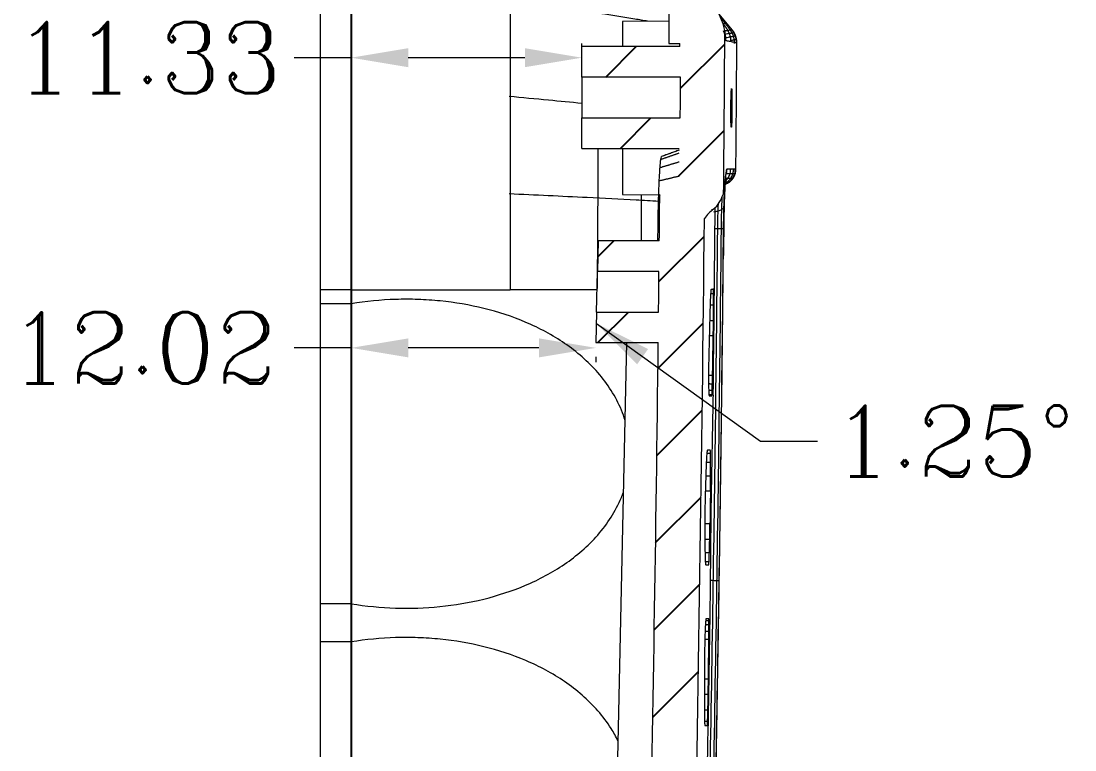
# Model space of a CAD drawing. Header units: millimetres. Extents: x -2408 to -1447, y -915 to -594.
# Drawn here: x -1544 to -1492.3, y -802.2 to -766.4 of the extents above; entities that cross this region are included whole.
import ezdxf

# ---------------------------------------------------------------- set-up
doc = ezdxf.new("R2010")
doc.units = ezdxf.units.MM
doc.layers.get('0').update_dxf_attribs({"linetype": 'CONTINUOUS'})
doc.layers.get('Defpoints').update_dxf_attribs({"linetype": 'CONTINUOUS'})
doc.layers.add('5', color=7, linetype='CONTINUOUS', true_color=0xffffff)
doc.layers.add('dim', color=82, linetype='CONTINUOUS', lineweight=9)
doc.styles.add('ROMANC', font='romanc.shx', dxfattribs={"bigfont": 'gbcbig.shx'})
doc.dimstyles.new('YanXiu', dxfattribs={"dimtxt": 2.5, "dimasz": 2.2, "dimexe": 0.66, "dimexo": 0.66, "dimgap": 0.66, "dimtad": 0, "dimdsep": 46, "dimtxsty": 'ROMANC', "dimcen": 0, "dimclrd": 256, "dimclre": 131, "dimclrt": 42, "dimazin": 2, "dimtfac": 1, "dimtofl": 0, "dimtmove": 0, "dimatfit": 3, "dimfxl": 0, "dimlwd": 5, "dimlwe": 5, "dimarcsym": 0})

# ---------------------------------------------------------------- blocks, each defined once
blk = doc.blocks.new('HATCH7')
at = {"color": 1, "linetype": 'Continuous'}
for p, q in [((685.472, 1061.134), (687.657, 1063.319)), ((681.779, 1061.684), (683.287, 1063.191)), ((682.504, 1058.166), (684.012, 1059.674)), ((685.395, 1056.814), (687.626, 1059.046)), ((684.446, 1055.866), (684.461, 1055.88)), ((681.39, 1052.809), (682.175, 1053.594)), ((684.405, 1051.582), (686.641, 1053.817)), ((681.392, 1048.569), (682.9, 1050.077)), ((684.358, 1047.292), (686.596, 1049.531)), ((684.304, 1042.996), (686.546, 1045.237)), ((684.244, 1038.693), (686.489, 1040.938)), ((684.177, 1034.383), (686.426, 1036.632)), ((684.104, 1030.068), (686.356, 1032.32))]:
    blk.add_line(p, q, dxfattribs=at)
blk = doc.blocks.new('*D55')
at = {"color": 131, "lineweight": 5}
for p, q in [((1882.428, 598.015), (1882.428, 599.513)), ((1893.761, 598.015), (1893.761, 599.513))]:
    blk.add_line(p, q, dxfattribs=at)
at = {"lineweight": 5}
for p, q in [((1882.428, 598.813), (1879.628, 598.813)), ((1890.961, 598.813), (1885.228, 598.813))]:
    blk.add_line(p, q, dxfattribs=at)
for points in [[(1885.228, 599.28), (1885.228, 598.346), (1882.428, 598.813)], [(1890.961, 599.28), (1890.961, 598.346), (1893.761, 598.813)]]:
    blk.add_solid(points)
at = {"layer": 'Defpoints', "color": 0}
for p in [(1882.428, 598.813), (1882.428, 597.315, 35), (1893.761, 597.315, 35)]:
    blk.add_point(p, dxfattribs=at)
at = {"color": 42, "insert": (1872.428, 598.813), "char_height": 3.5, "attachment_point": 5, "style": 'ROMANC'}
blk.add_mtext('11.33', dxfattribs=at)
blk = doc.blocks.new('*D56')
at = {"color": 131, "lineweight": 5}
for p, q in [((1882.428, 583.849), (1882.428, 585.248)), ((1894.449, 584.108), (1894.449, 583.849))]:
    blk.add_line(p, q, dxfattribs=at)
at = {"lineweight": 5}
for p, q in [((1882.428, 584.549), (1879.628, 584.549)), ((1891.649, 584.549), (1885.228, 584.549))]:
    blk.add_line(p, q, dxfattribs=at)
for points in [[(1885.228, 585.015), (1885.228, 584.082), (1882.428, 584.549)], [(1891.649, 585.015), (1891.649, 584.082), (1894.449, 584.549)]]:
    blk.add_solid(points)
at = {"layer": 'Defpoints', "color": 0}
for p in [(1882.428, 584.549), (1894.449, 584.808, 35), (1882.428, 583.149, 35)]:
    blk.add_point(p, dxfattribs=at)
at = {"color": 42, "insert": (1872.178, 584.549), "char_height": 3.5, "attachment_point": 5, "style": 'ROMANC'}
blk.add_mtext('12.02', dxfattribs=at)

msp = doc.modelspace()

# ---------------------------------------------------------------- linework, layer by layer
at = {"color": 1}
msp.add_line((-1527.836, -662.628, 35), (-1527.836, -878.641, 35), dxfattribs=at)
at = {"layer": '5', "color": 7, "linetype": 'Continuous', "lineweight": 5}
for p, q in [((-1529.336, -779.594, 35), (-1529.336, -761.247, 35)), ((-1527.836, -779.594, 35), (-1527.836, -761.246, 35)), ((-1512.236, -765.643, 35), (-1512.236, -767.494, 35)), ((-1509.125, -766.814, 35), (-1509.76, -766.048, 35)), ((-1512.236, -766.39, 35), (-1514.503, -766.41, 35)), ((-1514.503, -766.41, 35), (-1514.503, -767.645, 35)), ((-1512.236, -767.494, 35), (-1511.69, -767.494, 35)), ((-1511.691, -767.645, 35), (-1516.503, -767.645, 35)), ((-1516.503, -769.145, 35), (-1516.503, -767.645, 35)), ((-1516.503, -769.145, 35), (-1516.503, -771.145, 35)), ((-1511.657, -769.145, 35), (-1516.503, -769.145, 35)), ((-1516.503, -771.145, 35), (-1511.672, -771.145, 35)), ((-1516.503, -772.645, 35), (-1516.503, -771.145, 35)), ((-1516.503, -772.645, 35), (-1511.727, -772.645, 35)), ((-1514.503, -772.645, 35), (-1514.503, -774.91, 35)), ((-1511.728, -772.737, 35), (-1512.587, -773.049, 35)), ((-1508.94, -773.675, 35), (-1509.391, -773.671, 35)), ((-1514.503, -774.91, 35), (-1512.682, -774.926, 35)), ((-1515.706, -777.194, 35), (-1515.739, -778.694, 35)), ((-1512.703, -777.194, 35), (-1515.706, -777.194, 35)), ((-1515.782, -780.694, 35), (-1515.739, -778.694, 35)), ((-1512.718, -778.694, 35), (-1515.739, -778.694, 35)), ((-1527.836, -779.594, 35), (-1529.336, -779.594, 35)), ((-1529.336, -780.281, 35), (-1529.336, -779.594, 35)), ((-1527.836, -779.594, 35), (-1527.836, -780.281, 35)), ((-1527.836, -779.594, 35), (-1520.029, -779.594, 35)), ((-1527.836, -780.281, 35), (-1529.336, -780.281, 35)), ((-1529.336, -795.032, 35), (-1529.336, -780.281, 35)), ((-1527.836, -780.281, 35), (-1527.836, -795.032, 35)), ((-1515.782, -780.694, 35), (-1515.815, -782.194, 35)), ((-1515.782, -780.694, 35), (-1512.739, -780.694, 35)), ((-1510.052, -781.854, 35), (-1510.246, -781.853, 35)), ((-1515.815, -782.194, 35), (-1512.755, -782.194, 35)), ((-1514.315, -782.195, 35), (-1514.925, -810.195, 35)), ((-1510.087, -783.804, 35), (-1510.282, -783.803, 35)), ((-1510.061, -784.774, 35), (-1510.055, -784.774, 35)), ((-1510.191, -789.494, 35), (-1510.442, -789.494, 35)), ((-1510.214, -791.094, 35), (-1510.465, -791.094, 35)), ((-1527.836, -795.032, 35), (-1529.336, -795.032, 35)), ((-1529.336, -796.906, 35), (-1529.336, -795.032, 35)), ((-1527.836, -795.032, 35), (-1527.836, -796.906, 35)), ((-1510.21, -795.815, 35), (-1510.217, -795.815, 35)), ((-1527.836, -796.906, 35), (-1529.336, -796.906, 35)), ((-1529.336, -811.657, 35), (-1529.336, -796.906, 35)), ((-1527.836, -796.906, 35), (-1527.836, -811.657, 35)), ((-1510.27, -796.784, 35), (-1510.465, -796.785, 35)), ((-1510.29, -798.734, 35), (-1510.485, -798.735, 35))]:
    msp.add_line(p, q, dxfattribs=at)
at = {"layer": '5', "color": 7, "linetype": 'Continuous'}
msp.add_line((-1510.037, -775.632, 35), (-1510.037, -775.632, 35), dxfattribs=at)
at = {"layer": '5', "color": 7, "linetype": 'Continuous', "lineweight": 5}
for centre, radius, start, end in [((-4437.753, -748.984, 35), 2928.324, 359.492541, 359.647491), ((-4437.753, -748.984, 35), 2926.122, 359.634607, 359.637557), ((-4437.753, -748.984, 35), 2928.917, 359.516992, 359.638598), ((-4437.753, -748.984, 35), 2926.165, 359.566079, 359.605241), ((-1509.74, -773.667, 35), 0.8, 306.8358, 359.4439), ((-4437.753, -748.984, 35), 2925.186, 359.447441, 359.491997), ((-4437.753, -748.984, 35), 2927.917, 359.299619, 359.479504), ((-4437.753, -748.984, 35), 2927.388, 358.101179, 359.46948), ((-4437.753, -748.984, 35), 2925.186, 359.378882, 359.418059), ((-4437.753, -748.984, 35), 2925.186, 358.800989, 359.3495), ((-4437.753, -748.984, 35), 2927.917, 358.927788, 359.083536)]:
    msp.add_arc(centre, radius, start, end, dxfattribs=at)
at = {"layer": '5', "color": 7, "linetype": 'Continuous', "lineweight": 5, "extrusion": (0, 0, -1)}
msp.add_arc((4437.753, -748.984, -35), 2928.346, 180.54031, 180.56599, dxfattribs=at)
at = {"layer": '5', "color": 7, "linetype": 'Continuous', "lineweight": 5}
for points, knots in [([(-1520.069, -760.847, 35), (-1520.067, -761.085, 35), (-1520.062, -761.574, 35), (-1520.056, -762.334, 35), (-1520.05, -763.14, 35), (-1520.044, -763.994, 35), (-1520.039, -764.895, 35), (-1520.035, -765.844, 35), (-1520.031, -766.841, 35), (-1520.028, -767.886, 35), (-1520.026, -768.98, 35), (-1520.025, -770.447, 35), (-1520.024, -772.405, 35), (-1520.025, -774.651, 35), (-1520.026, -776.702, 35), (-1520.027, -778.286, 35), (-1520.028, -779.205, 35), (-1520.029, -779.594, 35)], [0, 0, 0, 0, 0.0392, 0.0808, 0.1248, 0.171198, 0.219995, 0.27119, 0.324781, 0.380768, 0.439149, 0.499923, 0.614968, 0.750293, 0.855369, 0.938606, 1, 1, 1, 1]), ([(-1509.6, -766.442, 35), (-1509.733, -766.13, 35), (-1509.859, -765.815, 35), (-1510.054, -765.166, 35), (-1510.121, -764.836, 35), (-1510.12, -764.494, 35)], [0, 0, 0, 0, 0.5, 0.5, 1, 1, 1, 1]), ([(-1513.276, -766.397, 35), (-1513.484, -766.362, 35), (-1514.468, -766.198, 35), (-1516.094, -765.941, 35), (-1518.147, -765.638, 35), (-1519.413, -765.46, 35), (-1520.04, -765.375, 35)], [0, 0, 0, 0, 0.094731, 0.448645, 0.728387, 1, 1, 1, 1]), ([(-1509.38, -766.506, 35), (-1509.377, -766.506, 35), (-1509.426, -766.506, 35), (-1509.536, -766.506, 35), (-1509.572, -766.506, 35)], [0, 0, 0, 0, 0.740435, 1, 1, 1, 1]), ([(-1509.494, -766.857, 35), (-1509.494, -766.865, 35), (-1509.488, -766.954, 35), (-1509.477, -767.108, 35), (-1509.459, -767.258, 35), (-1509.443, -767.332, 35), (-1509.433, -767.347, 35), (-1509.429, -767.347, 35)], [0, 0, 0, 0, 0.022763, 0.267072, 0.511382, 0.755691, 1, 1, 1, 1]), ([(-1509.485, -766.986, 35), (-1509.485, -766.977, 35), (-1509.486, -766.946, 35), (-1509.489, -766.884, 35), (-1509.492, -766.846, 35)], [0, 0, 0, 0, 0.507796, 1, 1, 1, 1]), ([(-1509.491, -766.853, 35), (-1509.488, -766.894, 35), (-1509.48, -767.011, 35), (-1509.461, -767.17, 35), (-1509.445, -767.226, 35), (-1509.435, -767.226, 35)], [0, 0, 0, 0, 0.154535, 0.483807, 1, 1, 1, 1]), ([(-1509.488, -766.99, 35), (-1509.487, -766.997, 35), (-1509.477, -767.067, 35), (-1509.467, -767.102, 35), (-1509.457, -767.102, 35)], [0, 0, 0, 0, 0.089078, 1, 1, 1, 1]), ([(-1509.48, -766.863, 35), (-1509.479, -766.863, 35), (-1509.457, -766.86, 35), (-1509.417, -766.854, 35), (-1509.359, -766.843, 35), (-1509.297, -766.833, 35), (-1509.232, -766.825, 35), (-1509.175, -766.818, 35), (-1509.144, -766.815, 35), (-1509.135, -766.815, 35), (-1509.134, -766.814, 35)], [0, 0, 0, 0, 0.004279, 0.099967, 0.193249, 0.326632, 0.500665, 0.708156, 0.93404, 1, 1, 1, 1]), ([(-1509.48, -767.028, 35), (-1509.391, -767.013, 35), (-1509.239, -766.988, 35), (-1509.074, -766.959, 35), (-1509.026, -766.953, 35), (-1509.027, -766.954, 35)], [0, 0, 0, 0, 0.275722, 0.557401, 1, 1, 1, 1]), ([(-1509.439, -767.202, 35), (-1509.345, -767.185, 35), (-1509.183, -767.157, 35), (-1509.025, -767.127, 35), (-1508.972, -767.118, 35), (-1508.959, -767.116, 35)], [0, 0, 0, 0, 0.315476, 0.637803, 1, 1, 1, 1]), ([(-1509.429, -767.347, 35), (-1509.411, -767.35, 35), (-1509.372, -767.355, 35), (-1509.299, -767.366, 35), (-1509.176, -767.389, 35), (-1509.062, -767.417, 35), (-1508.979, -767.438, 35), (-1508.932, -767.45, 35), (-1508.911, -767.455, 35), (-1508.905, -767.456, 35)], [0, 0, 0, 0, 0.059724, 0.128583, 0.261892, 0.542377, 0.694148, 0.842952, 1, 1, 1, 1]), ([(-1508.905, -767.456, 35), (-1508.905, -767.456, 35), (-1508.898, -767.458, 35), (-1508.896, -767.458, 35), (-1508.894, -767.459, 35)], [0, 0, 0, 0, 0.006689, 1, 1, 1, 1]), ([(-1508.905, -767.456, 35), (-1508.905, -767.456, 35), (-1508.898, -767.458, 35), (-1508.896, -767.458, 35), (-1508.894, -767.459, 35)], [0, 0, 0, 0, 0.006789, 1, 1, 1, 1]), ([(-1516.502, -770.439, 35), (-1517.048, -770.385, 35), (-1518.235, -770.268, 35), (-1519.432, -770.157, 35), (-1520.079, -770.099, 35)], [0, 0, 0, 0, 0.461602, 1, 1, 1, 1]), ([(-1509.184, -771.336, 35), (-1509.187, -771.159, 35), (-1509.189, -770.914, 35), (-1509.186, -770.539, 35), (-1509.184, -770.416, 35), (-1509.181, -770.24, 35), (-1509.179, -770.182, 35), (-1509.178, -770.128, 35)], [0, 0, 0, 0, 0.567657, 0.567657, 0.851486, 0.851486, 1, 1, 1, 1]), ([(-1509.178, -770.128, 35), (-1509.177, -770.079, 35), (-1509.175, -770.033, 35), (-1509.171, -769.903, 35), (-1509.167, -769.833, 35), (-1509.16, -769.737, 35), (-1509.156, -769.712, 35), (-1509.151, -769.711, 35), (-1509.15, -769.713, 35), (-1509.149, -769.717, 35)], [0, 0, 0, 0, 0.172269, 0.172269, 0.533608, 0.533608, 0.894946, 0.894946, 1, 1, 1, 1]), ([(-1509.178, -770.135, 35), (-1509.177, -770.082, 35), (-1509.173, -769.977, 35), (-1509.168, -769.855, 35), (-1509.163, -769.783, 35), (-1509.16, -769.76, 35), (-1509.16, -769.757, 35), (-1509.16, -769.757, 35)], [0, 0, 0, 0, 0.246687, 0.545744, 0.805915, 0.962726, 1, 1, 1, 1]), ([(-1509.149, -769.717, 35), (-1509.147, -769.727, 35), (-1509.145, -769.749, 35), (-1509.14, -769.829, 35), (-1509.138, -769.9, 35), (-1509.134, -770.075, 35), (-1509.133, -770.181, 35), (-1509.132, -770.409, 35), (-1509.132, -770.534, 35), (-1509.134, -770.782, 35), (-1509.136, -770.906, 35), (-1509.14, -771.136, 35), (-1509.143, -771.242, 35), (-1509.149, -771.419, 35), (-1509.152, -771.489, 35), (-1509.158, -771.574, 35), (-1509.161, -771.597, 35), (-1509.164, -771.607, 35)], [0, 0, 0, 0, 0.094958, 0.094958, 0.228845, 0.228845, 0.362732, 0.362732, 0.496619, 0.496619, 0.630506, 0.630506, 0.764392, 0.764392, 0.898279, 0.898279, 1, 1, 1, 1]), ([(-1509.164, -771.607, 35), (-1509.165, -771.61, 35), (-1509.165, -771.611, 35), (-1509.173, -771.612, 35), (-1509.18, -771.512, 35), (-1509.184, -771.336, 35)], [0, 0, 0, 0, 0.107242, 0.107242, 1, 1, 1, 1]), ([(-1509.173, -771.565, 35), (-1509.173, -771.565, 35), (-1509.174, -771.556, 35), (-1509.177, -771.517, 35), (-1509.179, -771.473, 35), (-1509.18, -771.448, 35)], [0, 0, 0, 0, 0.227216, 0.626276, 1, 1, 1, 1]), ([(-1515.719, -772.643, 35), (-1515.72, -773.194, 35), (-1515.724, -774.642, 35), (-1515.737, -776.94, 35), (-1515.75, -778.686, 35), (-1515.757, -779.533, 35)], [0, 0, 0, 0, 0.240551, 0.632236, 1, 1, 1, 1]), ([(-1512.731, -774.919, 35), (-1512.728, -774.818, 35), (-1512.724, -774.72, 35), (-1512.714, -774.431, 35), (-1512.706, -774.249, 35), (-1512.689, -773.923, 35), (-1512.68, -773.777, 35), (-1512.662, -773.52, 35), (-1512.652, -773.411, 35), (-1512.634, -773.235, 35), (-1512.624, -773.166, 35), (-1512.606, -773.077, 35), (-1512.597, -773.053, 35), (-1512.589, -773.05, 35)], [0, 0, 0, 0, 0.091108, 0.091108, 0.275381, 0.275381, 0.459654, 0.459654, 0.643927, 0.643927, 0.8282, 0.8282, 1, 1, 1, 1]), ([(-1509.391, -773.674, 35), (-1509.393, -773.675, 35), (-1509.397, -773.676, 35), (-1509.402, -773.687, 35), (-1509.408, -773.704, 35), (-1509.416, -773.736, 35), (-1509.425, -773.795, 35), (-1509.444, -773.945, 35), (-1509.463, -774.188, 35), (-1509.482, -774.523, 35), (-1509.493, -774.76, 35), (-1509.499, -774.913, 35), (-1509.501, -774.967, 35)], [0, 0, 0, 0, 0.049938, 0.099901, 0.149876, 0.199853, 0.299497, 0.400135, 0.669957, 0.802902, 0.931433, 1, 1, 1, 1]), ([(-1509.495, -774.418, 35), (-1509.41, -774.387, 35), (-1509.252, -774.299, 35), (-1509.08, -774.101, 35), (-1508.987, -773.879, 35), (-1508.969, -773.738, 35), (-1508.969, -773.666, 35)], [0, 0, 0, 0, 0.270156, 0.559143, 0.78481, 1, 1, 1, 1]), ([(-1509.465, -774.365, 35), (-1509.424, -774.343, 35), (-1509.31, -774.266, 35), (-1509.166, -774.101, 35), (-1509.073, -773.879, 35), (-1509.054, -773.738, 35), (-1509.054, -773.666, 35)], [0, 0, 0, 0, 0.162212, 0.493941, 0.752983, 1, 1, 1, 1]), ([(-1509.461, -774.261, 35), (-1509.402, -774.208, 35), (-1509.303, -774.087, 35), (-1509.215, -773.879, 35), (-1509.197, -773.738, 35), (-1509.197, -773.666, 35)], [0, 0, 0, 0, 0.356677, 0.685982, 1, 1, 1, 1]), ([(-1509.496, -774.898, 35), (-1509.495, -774.863, 35), (-1509.487, -774.644, 35), (-1509.47, -774.326, 35), (-1509.452, -774.078, 35), (-1509.444, -773.997, 35), (-1509.443, -773.98, 35)], [0, 0, 0, 0, 0.072775, 0.459752, 0.849257, 1, 1, 1, 1]), ([(-1509.261, -774.308, 35), (-1509.261, -774.308, 35), (-1509.285, -774.308, 35), (-1509.367, -774.308, 35), (-1509.435, -774.308, 35), (-1509.453, -774.308, 35)], [0, 0, 0, 0, 0.431478, 0.862956, 1, 1, 1, 1]), ([(-1509.086, -774.128, 35), (-1509.086, -774.128, 35), (-1509.11, -774.128, 35), (-1509.222, -774.128, 35), (-1509.352, -774.128, 35), (-1509.437, -774.128, 35)], [0, 0, 0, 0, 0.319462, 0.638925, 1, 1, 1, 1]), ([(-1508.975, -773.902, 35), (-1508.975, -773.902, 35), (-1508.999, -773.902, 35), (-1509.126, -773.902, 35), (-1509.296, -773.902, 35), (-1509.428, -773.902, 35)], [0, 0, 0, 0, 0.281681, 0.563362, 1, 1, 1, 1]), ([(-1512.738, -775.251, 35), (-1513.105, -775.23, 35), (-1514.267, -775.166, 35), (-1516.071, -775.074, 35), (-1518.153, -774.975, 35), (-1519.435, -774.917, 35), (-1520.079, -774.889, 35)], [0, 0, 0, 0, 0.152597, 0.481299, 0.74035, 1, 1, 1, 1]), ([(-1513.587, -774.917, 35), (-1513.589, -775.631, 35), (-1513.592, -776.39, 35), (-1513.597, -777.149, 35), (-1513.598, -777.194, 35)], [0, 0, 0, 0, 0.940543, 1, 1, 1, 1]), ([(-1512.765, -776.589, 35), (-1512.763, -776.355, 35), (-1512.76, -776.125, 35), (-1512.751, -775.673, 35), (-1512.746, -775.449, 35), (-1512.737, -775.129, 35), (-1512.734, -775.025, 35), (-1512.731, -774.924, 35)], [0, 0, 0, 0, 0.400648, 0.400648, 0.801296, 0.801296, 1, 1, 1, 1]), ([(-1510.037, -775.632, 35), (-1509.924, -775.541, 35), (-1509.836, -775.428, 35), (-1509.682, -775.184, 35), (-1509.62, -775.055, 35), (-1509.572, -774.92, 35)], [0, 0, 0, 0, 0.5, 0.5, 1, 1, 1, 1]), ([(-1509.627, -775.047, 35), (-1509.634, -775.191, 35), (-1509.647, -775.509, 35), (-1509.663, -776.049, 35), (-1509.669, -776.426, 35), (-1509.671, -776.621, 35)], [0, 0, 0, 0, 0.324693, 0.662412, 1, 1, 1, 1]), ([(-1509.521, -774.941, 35), (-1509.527, -775.087, 35), (-1509.54, -775.423, 35), (-1509.555, -775.998, 35), (-1509.561, -776.411, 35), (-1509.563, -776.624, 35)], [0, 0, 0, 0, 0.304998, 0.652591, 1, 1, 1, 1]), ([(-1509.499, -774.92, 35), (-1509.5, -774.938, 35), (-1509.506, -775.116, 35), (-1509.515, -775.393, 35), (-1509.524, -775.753, 35), (-1509.529, -776.03, 35), (-1509.534, -776.313, 35), (-1509.536, -776.503, 35), (-1509.537, -776.599, 35)], [0, 0, 0, 0, 0.038543, 0.361166, 0.521588, 0.680509, 0.839468, 1, 1, 1, 1]), ([(-1509.518, -775.486, 35), (-1509.514, -775.523, 35), (-1509.537, -775.594, 35), (-1509.664, -775.683, 35), (-1509.845, -775.744, 35), (-1509.975, -775.766, 35), (-1510.043, -775.774, 35)], [0, 0, 0, 0, 0.275108, 0.564684, 0.790759, 1, 1, 1, 1]), ([(-1509.816, -775.376, 35), (-1509.819, -775.446, 35), (-1509.829, -775.673, 35), (-1509.842, -776.088, 35), (-1509.848, -776.437, 35), (-1509.85, -776.617, 35)], [0, 0, 0, 0, 0.189165, 0.594594, 1, 1, 1, 1]), ([(-1509.85, -776.596, 35), (-1509.911, -783.054, 35), (-1510.075, -795.971, 35), (-1510.424, -813.96, 35), (-1510.839, -830.425, 35), (-1511.144, -840.433, 35), (-1511.307, -845.367, 35)], [0, 0, 0, 0, 0.28168, 0.56336, 0.78468, 1, 1, 1, 1]), ([(-1509.671, -776.597, 35), (-1509.732, -783.056, 35), (-1509.896, -795.974, 35), (-1510.245, -813.964, 35), (-1510.661, -830.43, 35), (-1510.966, -840.438, 35), (-1511.129, -845.373, 35)], [0, 0, 0, 0, 0.28168, 0.56336, 0.78468, 1, 1, 1, 1]), ([(-1509.563, -776.598, 35), (-1509.624, -783.058, 35), (-1509.789, -795.975, 35), (-1510.137, -813.966, 35), (-1510.553, -830.433, 35), (-1510.858, -840.442, 35), (-1511.021, -845.377, 35)], [0, 0, 0, 0, 0.28168, 0.56336, 0.78468, 1, 1, 1, 1]), ([(-1510.999, -845.377, 35), (-1510.974, -844.617, 35), (-1510.922, -843.029, 35), (-1510.848, -840.682, 35), (-1510.777, -838.406, 35), (-1510.715, -836.339, 35), (-1510.66, -834.48, 35), (-1510.612, -832.83, 35), (-1510.57, -831.347, 35), (-1510.532, -829.975, 35), (-1510.495, -828.641, 35), (-1510.46, -827.314, 35), (-1510.424, -825.973, 35), (-1510.365, -823.709, 35), (-1510.285, -820.517, 35), (-1510.187, -816.402, 35), (-1510.102, -812.605, 35), (-1510.029, -809.132, 35), (-1509.966, -805.994, 35), (-1509.908, -802.922, 35), (-1509.856, -799.977, 35), (-1509.818, -797.735, 35), (-1509.791, -796.083, 35), (-1509.772, -794.897, 35), (-1509.751, -793.526, 35), (-1509.727, -791.964, 35), (-1509.702, -790.212, 35), (-1509.676, -788.311, 35), (-1509.649, -786.268, 35), (-1509.622, -784.091, 35), (-1509.595, -781.745, 35), (-1509.568, -779.228, 35), (-1509.551, -777.494, 35), (-1509.542, -776.599, 35)], [0, 0, 0, 0, 0.033169, 0.069303, 0.102401, 0.132464, 0.159491, 0.183482, 0.204438, 0.224205, 0.24332, 0.262625, 0.282119, 0.301803, 0.361399, 0.42134, 0.481281, 0.527054, 0.572827, 0.618133, 0.661022, 0.701281, 0.715924, 0.733076, 0.753003, 0.775705, 0.801183, 0.829435, 0.858614, 0.89026, 0.924373, 0.960953, 1, 1, 1, 1]), ([(-1510.159, -779.576, 35), (-1510.163, -779.576, 35), (-1510.168, -779.601, 35), (-1510.177, -779.695, 35), (-1510.182, -779.764, 35), (-1510.191, -779.94, 35), (-1510.196, -780.048, 35), (-1510.205, -780.294, 35), (-1510.209, -780.431, 35), (-1510.213, -780.585, 35)], [0, 0, 0, 0, 0.25, 0.25, 0.5, 0.5, 0.75, 0.75, 1, 1, 1, 1]), ([(-1510.052, -781.854, 35), (-1510.05, -781.738, 35), (-1510.048, -781.616, 35), (-1510.044, -781.36, 35), (-1510.043, -781.226, 35), (-1510.04, -780.963, 35), (-1510.039, -780.829, 35), (-1510.036, -780.574, 35), (-1510.036, -780.45, 35), (-1510.034, -780.219, 35), (-1510.034, -780.116, 35), (-1510.034, -779.93, 35), (-1510.034, -779.85, 35), (-1510.036, -779.717, 35), (-1510.036, -779.665, 35), (-1510.039, -779.594, 35), (-1510.04, -779.575, 35), (-1510.042, -779.575, 35)], [0, 0, 0, 0, 0.125, 0.125, 0.25, 0.25, 0.375, 0.375, 0.5, 0.5, 0.625, 0.625, 0.75, 0.75, 0.875, 0.875, 1, 1, 1, 1]), ([(-1514.382, -786.018, 35), (-1514.435, -785.848, 35), (-1514.495, -785.68, 35), (-1514.701, -785.178, 35), (-1514.873, -784.85, 35), (-1515.263, -784.232, 35), (-1515.481, -783.942, 35), (-1515.957, -783.396, 35), (-1516.216, -783.139, 35), (-1516.766, -782.658, 35), (-1517.053, -782.438, 35), (-1517.947, -781.826, 35), (-1518.584, -781.485, 35), (-1519.928, -780.912, 35), (-1520.617, -780.689, 35), (-1522.02, -780.343, 35), (-1522.735, -780.222, 35), (-1523.826, -780.111, 35), (-1524.193, -780.086, 35), (-1524.923, -780.061, 35), (-1525.288, -780.06, 35), (-1526.382, -780.094, 35), (-1527.11, -780.163, 35), (-1527.836, -780.281, 35)], [0, 0, 0, 0, 0.033512, 0.033512, 0.102546, 0.102546, 0.171581, 0.171581, 0.240616, 0.240616, 0.309651, 0.309651, 0.447721, 0.447721, 0.585791, 0.585791, 0.72386, 0.72386, 0.792895, 0.792895, 0.86193, 0.86193, 1, 1, 1, 1]), ([(-1510.265, -782.535, 35), (-1510.268, -782.651, 35), (-1510.271, -782.773, 35), (-1510.276, -783.029, 35), (-1510.278, -783.162, 35), (-1510.281, -783.426, 35), (-1510.282, -783.56, 35), (-1510.283, -783.815, 35), (-1510.283, -783.938, 35), (-1510.282, -784.168, 35), (-1510.281, -784.272, 35), (-1510.278, -784.457, 35), (-1510.276, -784.538, 35), (-1510.272, -784.67, 35), (-1510.269, -784.723, 35), (-1510.263, -784.793, 35), (-1510.26, -784.813, 35), (-1510.257, -784.813, 35)], [0, 0, 0, 0, 0.125, 0.125, 0.25, 0.25, 0.375, 0.375, 0.5, 0.5, 0.625, 0.625, 0.75, 0.75, 0.875, 0.875, 1, 1, 1, 1]), ([(-1510.122, -784.814, 35), (-1510.12, -784.814, 35), (-1510.117, -784.789, 35), (-1510.111, -784.695, 35), (-1510.108, -784.625, 35), (-1510.102, -784.45, 35), (-1510.099, -784.341, 35), (-1510.092, -784.096, 35), (-1510.09, -783.958, 35), (-1510.087, -783.804, 35)], [0, 0, 0, 0, 0.25, 0.25, 0.5, 0.5, 0.75, 0.75, 1, 1, 1, 1]), ([(-1510.061, -784.774, 35), (-1510.062, -784.774, 35), (-1510.063, -784.798, 35), (-1510.066, -784.889, 35), (-1510.068, -784.956, 35), (-1510.072, -785.127, 35), (-1510.074, -785.232, 35), (-1510.078, -785.471, 35), (-1510.081, -785.605, 35), (-1510.083, -785.755, 35)], [0, 0, 0, 0, 0.25, 0.25, 0.5, 0.5, 0.75, 0.75, 1, 1, 1, 1]), ([(-1510.343, -787.476, 35), (-1510.349, -787.476, 35), (-1510.354, -787.501, 35), (-1510.365, -787.595, 35), (-1510.371, -787.665, 35), (-1510.383, -787.84, 35), (-1510.389, -787.948, 35), (-1510.4, -788.194, 35), (-1510.405, -788.331, 35), (-1510.41, -788.485, 35)], [0, 0, 0, 0, 0.25, 0.25, 0.5, 0.5, 0.75, 0.75, 1, 1, 1, 1]), ([(-1510.191, -789.494, 35), (-1510.189, -789.361, 35), (-1510.188, -789.23, 35), (-1510.185, -788.972, 35), (-1510.184, -788.844, 35), (-1510.182, -788.6, 35), (-1510.182, -788.484, 35), (-1510.181, -788.264, 35), (-1510.181, -788.16, 35), (-1510.183, -787.694, 35), (-1510.189, -787.475, 35), (-1510.199, -787.475, 35)], [0, 0, 0, 0, 0.125, 0.125, 0.25, 0.25, 0.375, 0.375, 0.5, 0.5, 1, 1, 1, 1]), ([(-1510.149, -789.255, 35), (-1510.152, -789.412, 35), (-1510.155, -789.579, 35), (-1510.161, -789.93, 35), (-1510.164, -790.113, 35), (-1510.169, -790.475, 35), (-1510.171, -790.658, 35), (-1510.175, -791.007, 35), (-1510.177, -791.176, 35), (-1510.178, -791.334, 35)], [0, 0, 0, 0, 0.25, 0.25, 0.5, 0.5, 0.75, 0.75, 1, 1, 1, 1]), ([(-1527.836, -795.032, 35), (-1527.11, -795.151, 35), (-1526.384, -795.22, 35), (-1524.933, -795.264, 35), (-1524.208, -795.24, 35), (-1522.759, -795.095, 35), (-1522.032, -794.973, 35), (-1520.624, -794.627, 35), (-1519.938, -794.404, 35), (-1518.938, -793.98, 35), (-1518.608, -793.823, 35), (-1517.967, -793.476, 35), (-1517.657, -793.289, 35), (-1517.06, -792.881, 35), (-1516.774, -792.661, 35), (-1516.227, -792.184, 35), (-1515.965, -791.925, 35), (-1515.486, -791.378, 35), (-1515.268, -791.088, 35), (-1514.878, -790.474, 35), (-1514.706, -790.145, 35), (-1514.531, -789.721, 35), (-1514.497, -789.634, 35), (-1514.466, -789.547, 35)], [0, 0, 0, 0, 0.140316, 0.140316, 0.280633, 0.280633, 0.420949, 0.420949, 0.561266, 0.561266, 0.631424, 0.631424, 0.701582, 0.701582, 0.77174, 0.77174, 0.841899, 0.841899, 0.912057, 0.912057, 0.982215, 0.982215, 1, 1, 1, 1]), ([(-1510.444, -789.535, 35), (-1510.447, -789.651, 35), (-1510.451, -789.773, 35), (-1510.457, -790.03, 35), (-1510.459, -790.163, 35), (-1510.463, -790.427, 35), (-1510.464, -790.561, 35), (-1510.465, -790.815, 35), (-1510.466, -790.937, 35), (-1510.465, -791.053, 35)], [0, 0, 0, 0, 0.25, 0.25, 0.5, 0.5, 0.75, 0.75, 1, 1, 1, 1]), ([(-1510.278, -793.114, 35), (-1510.276, -793.114, 35), (-1510.273, -793.1, 35), (-1510.268, -793.048, 35), (-1510.265, -793.009, 35), (-1510.259, -792.908, 35), (-1510.256, -792.846, 35), (-1510.25, -792.701, 35), (-1510.247, -792.616, 35), (-1510.233, -792.151, 35), (-1510.221, -791.628, 35), (-1510.214, -791.094, 35)], [0, 0, 0, 0, 0.125, 0.125, 0.25, 0.25, 0.375, 0.375, 0.5, 0.5, 1, 1, 1, 1]), ([(-1510.461, -792.103, 35), (-1510.46, -792.257, 35), (-1510.459, -792.395, 35), (-1510.455, -792.642, 35), (-1510.452, -792.75, 35), (-1510.445, -792.925, 35), (-1510.441, -792.995, 35), (-1510.433, -793.088, 35), (-1510.428, -793.113, 35), (-1510.423, -793.113, 35)], [0, 0, 0, 0, 0.25, 0.25, 0.5, 0.5, 0.75, 0.75, 1, 1, 1, 1]), ([(-1509.751, -793.9, 35), (-1509.747, -793.9, 35), (-1509.77, -793.899, 35), (-1509.898, -793.897, 35), (-1510.058, -793.895, 35), (-1510.16, -793.893, 35), (-1510.198, -793.893, 35)], [0, 0, 0, 0, 0.300295, 0.616378, 0.863145, 1, 1, 1, 1]), ([(-1510.212, -794.834, 35), (-1510.213, -794.984, 35), (-1510.215, -795.118, 35), (-1510.217, -795.358, 35), (-1510.217, -795.463, 35), (-1510.218, -795.633, 35), (-1510.218, -795.701, 35), (-1510.218, -795.791, 35), (-1510.218, -795.815, 35), (-1510.217, -795.815, 35)], [0, 0, 0, 0, 0.25, 0.25, 0.5, 0.5, 0.75, 0.75, 1, 1, 1, 1]), ([(-1510.411, -795.775, 35), (-1510.415, -795.775, 35), (-1510.418, -795.794, 35), (-1510.426, -795.865, 35), (-1510.43, -795.917, 35), (-1510.439, -796.049, 35), (-1510.443, -796.131, 35), (-1510.451, -796.315, 35), (-1510.455, -796.419, 35), (-1510.462, -796.65, 35), (-1510.466, -796.772, 35), (-1510.472, -797.029, 35), (-1510.475, -797.161, 35), (-1510.479, -797.425, 35), (-1510.481, -797.559, 35), (-1510.483, -797.814, 35), (-1510.484, -797.938, 35), (-1510.484, -798.054, 35)], [0, 0, 0, 0, 0.125, 0.125, 0.25, 0.25, 0.375, 0.375, 0.5, 0.5, 0.625, 0.625, 0.75, 0.75, 0.875, 0.875, 1, 1, 1, 1]), ([(-1510.27, -796.784, 35), (-1510.268, -796.63, 35), (-1510.267, -796.492, 35), (-1510.267, -796.245, 35), (-1510.267, -796.137, 35), (-1510.268, -795.962, 35), (-1510.269, -795.892, 35), (-1510.272, -795.799, 35), (-1510.274, -795.774, 35), (-1510.277, -795.774, 35)], [0, 0, 0, 0, 0.25, 0.25, 0.5, 0.5, 0.75, 0.75, 1, 1, 1, 1]), ([(-1514.728, -801.773, 35), (-1514.83, -801.564, 35), (-1514.944, -801.361, 35), (-1515.263, -800.857, 35), (-1515.481, -800.567, 35), (-1515.957, -800.021, 35), (-1516.216, -799.764, 35), (-1516.766, -799.283, 35), (-1517.053, -799.063, 35), (-1517.947, -798.451, 35), (-1518.584, -798.11, 35), (-1519.928, -797.537, 35), (-1520.617, -797.314, 35), (-1522.02, -796.968, 35), (-1522.735, -796.847, 35), (-1523.826, -796.736, 35), (-1524.193, -796.711, 35), (-1524.923, -796.686, 35), (-1525.288, -796.685, 35), (-1526.382, -796.719, 35), (-1527.11, -796.788, 35), (-1527.836, -796.906, 35)], [0, 0, 0, 0, 0.046372, 0.046372, 0.119728, 0.119728, 0.193084, 0.193084, 0.26644, 0.26644, 0.413152, 0.413152, 0.559864, 0.559864, 0.706576, 0.706576, 0.779932, 0.779932, 0.853288, 0.853288, 1, 1, 1, 1]), ([(-1510.344, -801.015, 35), (-1510.343, -801.015, 35), (-1510.341, -800.996, 35), (-1510.336, -800.925, 35), (-1510.334, -800.873, 35), (-1510.329, -800.741, 35), (-1510.327, -800.659, 35), (-1510.321, -800.475, 35), (-1510.319, -800.37, 35), (-1510.313, -800.14, 35), (-1510.311, -800.017, 35), (-1510.306, -799.76, 35), (-1510.303, -799.627, 35), (-1510.299, -799.363, 35), (-1510.296, -799.229, 35), (-1510.293, -798.974, 35), (-1510.291, -798.85, 35), (-1510.29, -798.734, 35)], [0, 0, 0, 0, 0.125, 0.125, 0.25, 0.25, 0.375, 0.375, 0.5, 0.5, 0.625, 0.625, 0.75, 0.75, 0.875, 0.875, 1, 1, 1, 1]), ([(-1510.487, -800.004, 35), (-1510.487, -800.158, 35), (-1510.487, -800.296, 35), (-1510.485, -800.543, 35), (-1510.483, -800.651, 35), (-1510.479, -800.826, 35), (-1510.476, -800.896, 35), (-1510.469, -800.989, 35), (-1510.466, -801.014, 35), (-1510.462, -801.014, 35)], [0, 0, 0, 0, 0.25, 0.25, 0.5, 0.5, 0.75, 0.75, 1, 1, 1, 1])]:
    msp.add_open_spline(points, degree=3, knots=knots, dxfattribs=at)
for points, degree in [([(-1509.748, -766.079, 35), (-1509.45, -766.446, 35), (-1509.152, -766.812, 35)], 2), ([(-1509.702, -766.192, 35), (-1509.463, -766.506, 35), (-1509.223, -766.82, 35)], 2), ([(-1509.484, -767, 35), (-1509.483, -766.807, 35), (-1509.524, -766.62, 35), (-1509.6, -766.442, 35)], 3), ([(-1509.583, -766.485, 35), (-1509.464, -766.661, 35), (-1509.345, -766.837, 35)], 2), ([(-1509.429, -767.347, 35), (-1509.428, -767.184, 35), (-1509.469, -767.015, 35), (-1509.546, -766.871, 35)], 3), ([(-1509.528, -766.91, 35), (-1509.443, -767.104, 35), (-1509.446, -767.317, 35)], 2), ([(-1509.488, -766.986, 35), (-1509.461, -767.099, 35), (-1509.464, -767.219, 35)], 2), ([(-1509.357, -766.839, 35), (-1509.185, -767.093, 35), (-1509.21, -767.386, 35)], 2), ([(-1509.228, -766.821, 35), (-1509.01, -767.12, 35), (-1509.032, -767.485, 35)], 2), ([(-1509.153, -766.813, 35), (-1508.923, -767.103, 35), (-1508.928, -767.468, 35)], 2), ([(-1508.903, -767.464, 35), (-1508.902, -767.096, 35), (-1509.134, -766.811, 35)], 2), ([(-1509.122, -766.817, 35), (-1509.123, -766.816, 35), (-1509.124, -766.815, 35), (-1509.125, -766.814, 35)], 3), ([(-1509.165, -767.334, 35), (-1508.949, -767.293, 35), (-1508.914, -767.289, 35)], 2), ([(-1511.728, -772.736, 35), (-1512.591, -773.05, 35)], 1), ([(-1512.629, -773.185, 35), (-1512.179, -773.029, 35), (-1511.729, -772.872, 35)], 2), ([(-1512.667, -773.589, 35), (-1512.2, -773.448, 35), (-1511.732, -773.306, 35)], 2), ([(-1509.391, -773.674, 35), (-1509.392, -773.764, 35), (-1509.41, -773.859, 35), (-1509.444, -773.95, 35)], 3), ([(-1512.723, -774.239, 35), (-1512.219, -774.121, 35), (-1511.715, -774.001, 35)], 2), ([(-1509.479, -774.421, 35), (-1509.261, -774.308, 35)], 1), ([(-1509.461, -774.196, 35), (-1509.457, -774.164, 35), (-1509.455, -774.131, 35), (-1509.457, -774.097, 35)], 3), ([(-1509.487, -774.675, 35), (-1509.486, -774.653, 35), (-1509.487, -774.631, 35)], 2), ([(-1509.497, -774.92, 35), (-1509.496, -774.898, 35)], 1), ([(-1510.037, -775.632, 35), (-1510.206, -775.767, 35), (-1510.364, -775.912, 35), (-1510.49, -776.09, 35)], 3), ([(-1510.116, -775.639, 35), (-1510.117, -775.663, 35), (-1510.117, -775.687, 35), (-1510.118, -775.711, 35)], 3), ([(-1512.771, -777.194, 35), (-1512.769, -776.992, 35), (-1512.767, -776.791, 35), (-1512.765, -776.589, 35)], 3), ([(-1515.755, -779.594, 35), (-1517.17, -779.594, 35), (-1518.596, -779.594, 35), (-1520.029, -779.594, 35)], 3), ([(-1510.181, -779.787, 35), (-1510.108, -779.787, 35), (-1510.035, -779.786, 35)], 2), ([(-1510.042, -779.575, 35), (-1510.051, -779.575, 35), (-1510.071, -779.575, 35), (-1510.111, -779.576, 35), (-1510.142, -779.576, 35), (-1510.159, -779.576, 35)], 3), ([(-1510.206, -780.343, 35), (-1510.107, -780.343, 35), (-1510.009, -780.343, 35)], 2), ([(-1510.213, -780.585, 35), (-1510.218, -780.802, 35), (-1510.23, -781.235, 35), (-1510.247, -781.885, 35), (-1510.259, -782.319, 35), (-1510.265, -782.535, 35)], 3), ([(-1510.227, -781.107, 35), (-1510.126, -781.107, 35), (-1510.025, -781.107, 35)], 2), ([(-1510.087, -783.804, 35), (-1510.083, -783.587, 35), (-1510.075, -783.154, 35), (-1510.063, -782.504, 35), (-1510.055, -782.071, 35), (-1510.052, -781.854, 35)], 3), ([(-1510.281, -784.212, 35), (-1510.183, -784.212, 35), (-1510.084, -784.213, 35)], 2), ([(-1510.275, -784.534, 35), (-1510.183, -784.534, 35), (-1510.091, -784.535, 35)], 2), ([(-1510.265, -784.74, 35), (-1510.181, -784.741, 35), (-1510.096, -784.741, 35)], 2), ([(-1510.257, -784.813, 35), (-1510.238, -784.813, 35), (-1510.202, -784.813, 35), (-1510.158, -784.814, 35), (-1510.133, -784.814, 35), (-1510.122, -784.814, 35)], 3), ([(-1510.083, -785.755, 35), (-1510.09, -786.144, 35), (-1510.104, -786.922, 35), (-1510.125, -788.088, 35), (-1510.141, -788.866, 35), (-1510.149, -789.255, 35)], 3), ([(-1510.367, -787.634, 35), (-1510.277, -787.633, 35), (-1510.188, -787.632, 35)], 2), ([(-1510.199, -787.475, 35), (-1510.212, -787.475, 35), (-1510.239, -787.475, 35), (-1510.288, -787.476, 35), (-1510.324, -787.476, 35), (-1510.343, -787.476, 35)], 3), ([(-1510.394, -788.074, 35), (-1510.288, -788.073, 35), (-1510.182, -788.073, 35)], 2), ([(-1510.41, -788.485, 35), (-1510.413, -788.602, 35), (-1510.421, -788.835, 35), (-1510.432, -789.185, 35), (-1510.44, -789.419, 35), (-1510.444, -789.535, 35)], 3), ([(-1510.418, -788.736, 35), (-1510.291, -788.735, 35), (-1510.164, -788.735, 35)], 2), ([(-1510.191, -789.494, 35), (-1510.194, -789.672, 35), (-1510.199, -790.028, 35), (-1510.206, -790.561, 35), (-1510.211, -790.916, 35), (-1510.214, -791.094, 35)], 3), ([(-1510.465, -791.053, 35), (-1510.465, -791.17, 35), (-1510.464, -791.403, 35), (-1510.462, -791.753, 35), (-1510.461, -791.987, 35), (-1510.461, -792.103, 35)], 3), ([(-1510.178, -791.334, 35), (-1510.181, -791.723, 35), (-1510.188, -792.5, 35), (-1510.199, -793.667, 35), (-1510.207, -794.445, 35), (-1510.212, -794.834, 35)], 3), ([(-1510.462, -791.853, 35), (-1510.339, -791.853, 35), (-1510.216, -791.854, 35)], 2), ([(-1510.457, -792.515, 35), (-1510.344, -792.515, 35), (-1510.23, -792.516, 35)], 2), ([(-1510.443, -792.955, 35), (-1510.341, -792.956, 35), (-1510.24, -792.957, 35)], 2), ([(-1510.423, -793.113, 35), (-1510.404, -793.113, 35), (-1510.367, -793.113, 35), (-1510.319, -793.114, 35), (-1510.291, -793.114, 35), (-1510.278, -793.114, 35)], 3), ([(-1510.438, -796.054, 35), (-1510.353, -796.053, 35), (-1510.268, -796.053, 35)], 2), ([(-1510.423, -795.848, 35), (-1510.347, -795.847, 35), (-1510.271, -795.847, 35)], 2), ([(-1510.277, -795.774, 35), (-1510.288, -795.774, 35), (-1510.312, -795.774, 35), (-1510.357, -795.775, 35), (-1510.392, -795.775, 35), (-1510.411, -795.775, 35)], 3), ([(-1510.453, -796.376, 35), (-1510.351, -796.376, 35), (-1510.25, -796.375, 35)], 2), ([(-1510.29, -798.734, 35), (-1510.287, -798.517, 35), (-1510.283, -798.084, 35), (-1510.276, -797.434, 35), (-1510.272, -797.001, 35), (-1510.27, -796.784, 35)], 3), ([(-1510.484, -798.054, 35), (-1510.484, -798.27, 35), (-1510.484, -798.704, 35), (-1510.485, -799.354, 35), (-1510.486, -799.787, 35), (-1510.487, -800.004, 35)], 3), ([(-1510.486, -799.481, 35), (-1510.387, -799.481, 35), (-1510.288, -799.482, 35)], 2), ([(-1510.487, -800.246, 35), (-1510.396, -800.246, 35), (-1510.304, -800.247, 35)], 2), ([(-1510.478, -800.803, 35), (-1510.397, -800.803, 35), (-1510.316, -800.803, 35)], 2), ([(-1510.462, -801.014, 35), (-1510.445, -801.014, 35), (-1510.413, -801.014, 35), (-1510.374, -801.015, 35), (-1510.353, -801.015, 35), (-1510.344, -801.015, 35)], 3)]:
    msp.add_open_spline(points, degree=degree, dxfattribs=at)
for points, weights in [([(-1508.894, -767.459, 35), (-1508.893, -767.222, 35), (-1508.972, -766.999, 35), (-1509.122, -766.817, 35)], [1.03117522719, 0.989846353756, 0.989609621421, 1.03046503018]), ([(-1509.537, -776.599, 35), (-1509.523, -776.599, 35), (-1509.693, -776.597, 35), (-1509.996, -776.594, 35)], [1.10707196635, 0.975045572536, 0.965116744905, 1.07728548345])]:
    msp.add_rational_spline(points, weights, degree=3, dxfattribs=at)

# ---------------------------------------------------------------- block references
at = {"layer": '5', "color": 7, "linetype": 'Continuous', "lineweight": -3, "xscale": 0.9950248760001159, "yscale": 0.9950248759998885, "zscale": 0.9950248760000022}
msp.add_blockref('HATCH7', (-2193.723, -1825.547, 35), dxfattribs=at)

# ---------------------------------------------------------------- texts
at = {"layer": 'dim', "color": 42, "insert": (-1504.23, -787.041), "char_height": 3.4826, "attachment_point": 4, "style": 'ROMANC'}
msp.add_mtext('1.25%%d', dxfattribs=at)

# ---------------------------------------------------------------- dimensions: what is measured, and where the dimension line sits
for base, p1, p2, picture, middle in [((-1527.836, -768.189), (-1516.503, -769.687, 35), (-1527.836, -769.687, 35), '*D55', (-1537.836, -768.189)), ((-1527.836, -782.453), (-1515.815, -782.194, 35), (-1527.836, -783.853, 35), '*D56', (-1538.086, -782.453))]:
    dim = msp.add_linear_dim(base=base, p1=p1, p2=p2, dimstyle='YanXiu', override={"dimtxt": 3.5, "dimasz": 2.8, "dimexe": 0.69965, "dimexo": 0.69965, "dimgap": 0.69965})
    dim.commit()
    dim.dimension.update_dxf_attribs({"geometry": picture, "text_midpoint": middle, "dimtype": 128, "insert": (-3410.264, -1367.002)})

# ---------------------------------------------------------------- leaders
at = {"layer": 'dim', "annotation_type": 0, "has_hookline": 1, "hookline_direction": 0, "text_width": 11.94}
msp.add_leader([(-1515.794, -781.248), (-1507.729, -787.041), (-1504.929, -787.041)], dimstyle='YanXiu', override={"dimtxt": 3.5, "dimasz": 2.8, "dimexe": 0.69965, "dimexo": 0.69965, "dimgap": 0.69965}, dxfattribs=at)

doc.saveas('drawing.dxf')
